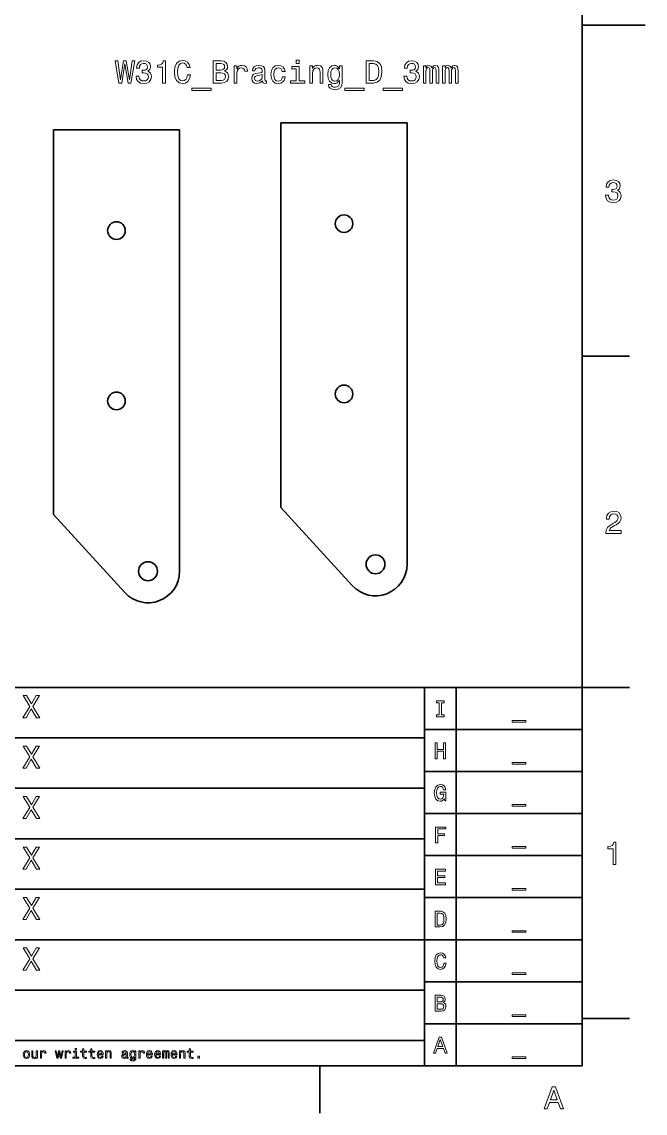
# Model space of a CAD drawing. Extents: x 0 to 400, y 0 to 350.
# Drawn here: x 301.1 to 400, y 2.5 to 175.5 of the extents above; entities that cross this region are included whole.
import ezdxf

# ---------------------------------------------------------------- set-up
doc = ezdxf.new("R2010")
doc.units = 0

msp = doc.modelspace()

# ---------------------------------------------------------------- linework, layer by layer
at = {"color": 7, "lineweight": 35}
for p, q in [((390, 10), (390, 340)), ((390, 175), (400, 175)), ((342.224854, 159.515778), (342.224854, 98.51577)), ((342.224854, 159.515778), (362.224854, 159.515778)), ((362.224854, 89.51577), (362.224854, 159.515778)), ((306.129913, 158.410828), (306.129913, 97.410828)), ((306.129913, 158.410828), (326.129913, 158.410828)), ((326.129913, 88.410828), (326.129913, 158.410828)), ((390, 122.5), (397.5, 122.5)), ((317.43927, 85.037529), (306.129913, 97.410828)), ((353.53421, 86.142471), (342.224854, 98.51577)), ((200, 70), (390, 70)), ((365, 10), (365, 70)), ((370, 10), (370, 70)), ((390, 70), (397.5, 70)), ((390, 70), (390, 10)), ((365, 63.333332), (390, 63.333332)), ((245, 62), (365, 62)), ((365, 56.666668), (390, 56.666668)), ((245, 54), (365, 54)), ((365, 50), (390, 50)), ((245, 46), (365, 46)), ((365, 43.333332), (390, 43.333332)), ((245, 38), (365, 38)), ((365, 36.666668), (390, 36.666668)), ((245, 30), (365, 30)), ((365, 30), (390, 30)), ((365, 23.333334), (390, 23.333334)), ((245, 22), (365, 22)), ((390, 17.5), (397.5, 17.5)), ((365, 16.666666), (390, 16.666666)), ((200, 14), (365, 14)), ((10, 10), (390, 10)), ((200, 10), (390, 10)), ((348.399994, 10), (348.399994, 2.5))]:
    msp.add_line(p, q, dxfattribs=at)
at = {"color": 7, "lineweight": 13}
for points in [[(316.511444, 165.813156), (316.955231, 165.813156), (317.459564, 168.849182), (317.979004, 165.813156), (318.402649, 165.813156), (319.017914, 169.318207), (318.614471, 169.318207), (318.180756, 166.337646), (317.681458, 169.318207), (317.242706, 169.318207), (316.75351, 166.337646), (316.319794, 169.318207), (315.90625, 169.318207)], [(319.229736, 166.912582), (319.229736, 166.877274), (319.310425, 166.393127), (319.547455, 166.030014), (319.920654, 165.798019), (320.414886, 165.712296), (320.939392, 165.798019), (321.332764, 166.019928), (321.58493, 166.372955), (321.67569, 166.826843), (321.635345, 167.12439), (321.524414, 167.36647), (321.342834, 167.55307), (321.100769, 167.68924), (321.428589, 167.961578), (321.544586, 168.395294), (321.468933, 168.788666), (321.252075, 169.086212), (320.899048, 169.272812), (320.414886, 169.338379), (319.960999, 169.257675), (319.613007, 169.035782), (319.386078, 168.682755), (319.310425, 168.21373), (319.310425, 168.178436), (319.759277, 168.178436), (319.799622, 168.50119), (319.930756, 168.733185), (320.142548, 168.87439), (320.440125, 168.924835), (320.702362, 168.884476), (320.894012, 168.77858), (321.01001, 168.607101), (321.055389, 168.375122), (321.01001, 168.127991), (320.888947, 167.961578), (320.677155, 167.860703), (320.389679, 167.830444), (320.192993, 167.835495), (320.192993, 167.437073), (320.440125, 167.447159), (320.757843, 167.401779), (320.994873, 167.280731), (321.136078, 167.084045), (321.186523, 166.826843), (321.131042, 166.534332), (320.984772, 166.317474), (320.752777, 166.181305), (320.44516, 166.135925), (320.127441, 166.186356), (319.895447, 166.337646), (319.749176, 166.579727), (319.693726, 166.912582)], [(323.445862, 165.813156), (323.904816, 165.813156), (323.904816, 169.338379), (323.561859, 169.338379), (323.4711, 169.030731), (323.28952, 168.823959), (323.012146, 168.702927), (322.628876, 168.662582), (322.628876, 168.304504), (323.445862, 168.304504)], [(327.389679, 167.114304), (327.288818, 166.690674), (327.122375, 166.388077), (326.890411, 166.201477), (326.618073, 166.140961), (326.290253, 166.23175), (326.033051, 166.504074), (325.861572, 166.947876), (325.806091, 167.563156), (325.861572, 168.173386), (326.028015, 168.622238), (326.285217, 168.894562), (326.618073, 168.990387), (326.860138, 168.939957), (327.066925, 168.798752), (327.228302, 168.571808), (327.339233, 168.259125), (327.818359, 168.259125), (327.667053, 168.738235), (327.404816, 169.101334), (327.046753, 169.328293), (326.618073, 169.408981), (326.083496, 169.282898), (325.674988, 168.929871), (325.41272, 168.349899), (325.32196, 167.563156), (325.41272, 166.776413), (325.674988, 166.196442), (326.083496, 165.838379), (326.618073, 165.717331), (327.087097, 165.813156), (327.465332, 166.080444), (327.732605, 166.519211), (327.87384, 167.114304)], [(333.275116, 167.704361), (333.628143, 167.996872), (333.718933, 168.193558), (333.749176, 168.435638), (333.683624, 168.813873), (333.486938, 169.086212), (333.16922, 169.25264), (332.725403, 169.313156), (331.479736, 169.313156), (331.479736, 165.813156), (332.796021, 165.813156), (333.265045, 165.883759), (333.613037, 166.09053), (333.829895, 166.41835), (333.905518, 166.862152), (333.860138, 167.159698), (333.739105, 167.406815), (333.542419, 167.588379)], [(332.629578, 167.860703), (331.943726, 167.860703), (331.943726, 168.894562), (332.669922, 168.894562), (332.942261, 168.864304), (333.133911, 168.773529), (333.249908, 168.617188), (333.290253, 168.385208), (333.244873, 168.153214), (333.12384, 167.991837), (332.917053, 167.890961)], [(334.803223, 165.813156), (335.24704, 165.813156), (335.24704, 167.36142), (335.292419, 167.734619), (335.428589, 168.001923), (335.650482, 168.1633), (335.948029, 168.218781), (336.169922, 168.183472), (336.336365, 168.082611), (336.437225, 167.911133), (336.472534, 167.679153), (336.921387, 167.679153), (336.86087, 168.087646), (336.694427, 168.380157), (336.417053, 168.556671), (336.038818, 168.617188), (335.781616, 168.576843), (335.559692, 168.475983), (335.363037, 168.304504), (335.206665, 168.072525), (335.206665, 168.521362), (334.803223, 168.521362)], [(339.281616, 166.166183), (339.281616, 166.151047), (339.306824, 165.979584), (339.382477, 165.858551), (339.700195, 165.762726), (339.947327, 165.80307), (339.947327, 166.146011), (339.8414, 166.130875), (339.700195, 166.196442), (339.674988, 166.398178), (339.674988, 167.800186), (339.614471, 168.158264), (339.437958, 168.410416), (339.13031, 168.561722), (338.696594, 168.617188), (338.272949, 168.556671), (337.960297, 168.385208), (337.763611, 168.117905), (337.698029, 167.764893), (337.698029, 167.734619), (338.096436, 167.734619), (338.131744, 167.946442), (338.242706, 168.097733), (338.424255, 168.188522), (338.681458, 168.223816), (338.928589, 168.198608), (339.105103, 168.122955), (339.210999, 167.991837), (339.246307, 167.810272), (339.226135, 167.598465), (339.145447, 167.492554), (338.943726, 167.442123), (338.56546, 167.401779), (338.131744, 167.310989), (337.824127, 167.149612), (337.642548, 166.897446), (337.587097, 166.524246), (337.637512, 166.191391), (337.793854, 165.944275), (338.046021, 165.787933), (338.394012, 165.732468), (338.863037, 165.838379)], [(342.433624, 167.623672), (342.872375, 167.623672), (342.781616, 168.02713), (342.564758, 168.344864), (342.226868, 168.54155), (341.788086, 168.617188), (341.303955, 168.516327), (340.935791, 168.233902), (340.703796, 167.774979), (340.623108, 167.159698), (340.698761, 166.549469), (340.92569, 166.095581), (341.283783, 165.813156), (341.772949, 165.717331), (342.206696, 165.792984), (342.544586, 166.004791), (342.77655, 166.337646), (342.877441, 166.781448), (342.453796, 166.781448), (342.378143, 166.499039), (342.236938, 166.287216), (342.035217, 166.156097), (341.788086, 166.115753), (341.480469, 166.181305), (341.258545, 166.383041), (341.122375, 166.710846), (341.076996, 167.174835), (341.122375, 167.628723), (341.263611, 167.956528), (341.49054, 168.158264), (341.788086, 168.228867), (342.050354, 168.183472), (342.24704, 168.067474), (342.378143, 167.875839)], [(345.101501, 166.186356), (345.101501, 168.430588), (343.961731, 168.430588), (343.961731, 168.052353), (344.657684, 168.052353), (344.657684, 166.186356), (343.749908, 166.186356), (343.749908, 165.813156), (346.019348, 165.813156), (346.019348, 166.186356)], [(345.116638, 169.434189), (344.647614, 169.434189), (344.647614, 168.929871), (345.116638, 168.929871)], [(346.780884, 165.813156), (347.224701, 165.813156), (347.224701, 167.376556), (347.270081, 167.734619), (347.416321, 167.996872), (347.64328, 168.158264), (347.945862, 168.218781), (348.187958, 168.16835), (348.339233, 168.032181), (348.414886, 167.805237), (348.440125, 167.50264), (348.440125, 165.813156), (348.883911, 165.813156), (348.883911, 167.593414), (348.863739, 167.951477), (348.772949, 168.249039), (348.475403, 168.521362), (348.011444, 168.617188), (347.754242, 168.581894), (347.537384, 168.486069), (347.350769, 168.324677), (347.204529, 168.107819), (347.204529, 168.521362), (346.780884, 168.521362)], [(351.924988, 165.934189), (351.924988, 168.521362), (351.501343, 168.521362), (351.501343, 168.082611), (351.153381, 168.481018), (350.941559, 168.581894), (350.704529, 168.617188), (350.275848, 168.516327), (349.942993, 168.233902), (349.726135, 167.780014), (349.650482, 167.169785), (349.726135, 166.554504), (349.942993, 166.100616), (350.275848, 165.813156), (350.704529, 165.717331), (350.946594, 165.75264), (351.148315, 165.843414), (351.501343, 166.2267), (351.501343, 165.843414), (351.460999, 165.540817), (351.350037, 165.323959), (351.138245, 165.197876), (350.820496, 165.152496), (350.543121, 165.182755), (350.346436, 165.258408), (350.230469, 165.389526), (350.19516, 165.56604), (349.766479, 165.56604), (349.766479, 165.545868), (349.832031, 165.223099), (350.033752, 164.981018), (350.356537, 164.824677), (350.795288, 164.769211), (351.319794, 164.844864), (351.667786, 165.056671), (351.864471, 165.424835)], [(350.109406, 167.169785), (350.154816, 167.618637), (350.290985, 167.951477), (350.502777, 168.148163), (350.785217, 168.218781), (351.082764, 168.148163), (351.304657, 167.951477), (351.440826, 167.618637), (351.491272, 167.169785), (351.440826, 166.710846), (351.304657, 166.383041), (351.082764, 166.181305), (350.785217, 166.115753), (350.502777, 166.181305), (350.290985, 166.383041), (350.154816, 166.715897)], [(356.927856, 169.313156), (355.762878, 169.313156), (355.762878, 165.813156), (356.927856, 165.813156), (357.47757, 165.924103), (357.886078, 166.262009), (358.138245, 166.811722), (358.229004, 167.563156), (358.148315, 168.329727), (358.047455, 168.632324), (357.90625, 168.87439), (357.497742, 169.202209), (357.230469, 169.282898)], [(356.892548, 168.894562), (357.275848, 168.818924), (357.538086, 168.586929), (357.694427, 168.173386), (357.744873, 167.563156), (357.689392, 166.973099), (357.533051, 166.559555), (357.265747, 166.312439), (356.892548, 166.23175), (356.231903, 166.23175), (356.231903, 168.894562)], [(361.73407, 166.912582), (361.73407, 166.877274), (361.814758, 166.393127), (362.051788, 166.030014), (362.424988, 165.798019), (362.91922, 165.712296), (363.443695, 165.798019), (363.837067, 166.019928), (364.089233, 166.372955), (364.180023, 166.826843), (364.139679, 167.12439), (364.028717, 167.36647), (363.847168, 167.55307), (363.605103, 167.68924), (363.932892, 167.961578), (364.048889, 168.395294), (363.973236, 168.788666), (363.756378, 169.086212), (363.403351, 169.272812), (362.91922, 169.338379), (362.465332, 169.257675), (362.11734, 169.035782), (361.890381, 168.682755), (361.814758, 168.21373), (361.814758, 168.178436), (362.26358, 168.178436), (362.303925, 168.50119), (362.435059, 168.733185), (362.646881, 168.87439), (362.944427, 168.924835), (363.206665, 168.884476), (363.398315, 168.77858), (363.514313, 168.607101), (363.559692, 168.375122), (363.514313, 168.127991), (363.39328, 167.961578), (363.181458, 167.860703), (362.893982, 167.830444), (362.697296, 167.835495), (362.697296, 167.437073), (362.944427, 167.447159), (363.262146, 167.401779), (363.499176, 167.280731), (363.640381, 167.084045), (363.690826, 166.826843), (363.635345, 166.534332), (363.489105, 166.317474), (363.257111, 166.181305), (362.949463, 166.135925), (362.631744, 166.186356), (362.39975, 166.337646), (362.25351, 166.579727), (362.198029, 166.912582)], [(364.820496, 165.813156), (365.229004, 165.813156), (365.229004, 167.623672), (365.254211, 167.896011), (365.329865, 168.092697), (365.445862, 168.208694), (365.597168, 168.254074), (365.718201, 168.21373), (365.798889, 168.112869), (365.839233, 167.941391), (365.85437, 167.714447), (365.85437, 165.813156), (366.237671, 165.813156), (366.237671, 167.623672), (366.262878, 167.890961), (366.338531, 168.087646), (366.459564, 168.208694), (366.61084, 168.254074), (366.731903, 168.21373), (366.812592, 168.112869), (366.863007, 167.714447), (366.863007, 165.813156), (367.271515, 165.813156), (367.271515, 167.684189), (367.246307, 168.072525), (367.165619, 168.370071), (367.004211, 168.551636), (366.741974, 168.617188), (366.434326, 168.516327), (366.197296, 168.223816), (366.010712, 168.511276), (365.698029, 168.617188), (365.410553, 168.516327), (365.213867, 168.233902), (365.213867, 168.521362), (364.820496, 168.521362)], [(367.856537, 165.813156), (368.265015, 165.813156), (368.265015, 167.623672), (368.290253, 167.896011), (368.365906, 168.092697), (368.481873, 168.208694), (368.633179, 168.254074), (368.754211, 168.21373), (368.8349, 168.112869), (368.875275, 167.941391), (368.890381, 167.714447), (368.890381, 165.813156), (369.273682, 165.813156), (369.273682, 167.623672), (369.298889, 167.890961), (369.374542, 168.087646), (369.495575, 168.208694), (369.646881, 168.254074), (369.767914, 168.21373), (369.848602, 168.112869), (369.899048, 167.714447), (369.899048, 165.813156), (370.307526, 165.813156), (370.307526, 167.684189), (370.282318, 168.072525), (370.20163, 168.370071), (370.040253, 168.551636), (369.778015, 168.617188), (369.470367, 168.516327), (369.233337, 168.223816), (369.046722, 168.511276), (368.734039, 168.617188), (368.446594, 168.516327), (368.249908, 168.233902), (368.249908, 168.521362), (367.856537, 168.521362)], [(332.74054, 166.23175), (331.943726, 166.23175), (331.943726, 167.437073), (332.69516, 167.437073), (333.012878, 167.401779), (333.239807, 167.295868), (333.375977, 167.114304), (333.421387, 166.852066), (333.375977, 166.574677), (333.249908, 166.383041), (333.038086, 166.267044)], [(339.231171, 166.761276), (339.170654, 166.499039), (339.009277, 166.297302), (338.767212, 166.166183), (338.469666, 166.120789), (338.278015, 166.146011), (338.141846, 166.2267), (338.056091, 166.367905), (338.030884, 166.56459), (338.051056, 166.741104), (338.131744, 166.867188), (338.454529, 167.008408), (338.863037, 167.068924), (339.231171, 167.189957)], [(328.090698, 164.975983), (328.090698, 164.622955), (331.126709, 164.622955), (331.126709, 164.975983)], [(352.378876, 164.975983), (352.378876, 164.622955), (355.414886, 164.622955), (355.414886, 164.975983)], [(358.450928, 164.975983), (358.450928, 164.622955), (361.486938, 164.622955), (361.486938, 164.975983)], [(393.729126, 148.01622), (393.729126, 147.980911), (393.809814, 147.496765), (394.046844, 147.133652), (394.420044, 146.901657), (394.914276, 146.815933), (395.438782, 146.901657), (395.832153, 147.123566), (396.08429, 147.476593), (396.175079, 147.930481), (396.134735, 148.228027), (396.023773, 148.470108), (395.842224, 148.656708), (395.600159, 148.792877), (395.927948, 149.065216), (396.043945, 149.498932), (395.968292, 149.892303), (395.751434, 150.18985), (395.398407, 150.37645), (394.914276, 150.442017), (394.460388, 150.361313), (394.112396, 150.13942), (393.885468, 149.786392), (393.809814, 149.317368), (393.809814, 149.282074), (394.258636, 149.282074), (394.299011, 149.604828), (394.430115, 149.836823), (394.641937, 149.978027), (394.939484, 150.028473), (395.201721, 149.988113), (395.393372, 149.882217), (395.509369, 149.710739), (395.554749, 149.47876), (395.509369, 149.231628), (395.388336, 149.065216), (395.176514, 148.96434), (394.889069, 148.934082), (394.692383, 148.939133), (394.692383, 148.54071), (394.939484, 148.550797), (395.257202, 148.505417), (395.494232, 148.384369), (395.635468, 148.187683), (395.685883, 147.930481), (395.630402, 147.63797), (395.484161, 147.421112), (395.252167, 147.284943), (394.944519, 147.239563), (394.626801, 147.289993), (394.394806, 147.441284), (394.248566, 147.683365), (394.193085, 148.01622)], [(393.76947, 94.416786), (396.175079, 94.416786), (396.175079, 94.850502), (394.273773, 94.850502), (394.3797, 95.087532), (394.561249, 95.284218), (395.121033, 95.642288), (395.418579, 95.793587), (395.751434, 96.010445), (395.988464, 96.262604), (396.124634, 96.560158), (396.175079, 96.898056), (396.089355, 97.321686), (395.852325, 97.654541), (395.489197, 97.866356), (395.020172, 97.942001), (394.536041, 97.85627), (394.167877, 97.619232), (393.930847, 97.240997), (393.850159, 96.741714), (393.850159, 96.671112), (394.309082, 96.671112), (394.309082, 96.711456), (394.354462, 97.054398), (394.490631, 97.306557), (394.707489, 97.467941), (394.994965, 97.523415), (395.287476, 97.472984), (395.504333, 97.346901), (395.645538, 97.150215), (395.695984, 96.903099), (395.660675, 96.671112), (395.56485, 96.474426), (395.403473, 96.302956), (395.181549, 96.151657), (394.884003, 95.990273), (394.389771, 95.677589), (394.041779, 95.344742), (393.835022, 94.941284), (393.76947, 94.431915)], [(301.289612, 65.190201), (301.819153, 65.190201), (302.621033, 66.607346), (303.438049, 65.190201), (303.972626, 65.190201), (302.878235, 66.990631), (303.917145, 68.695244), (303.407776, 68.695244), (302.636169, 67.399132), (301.879669, 68.695244), (301.350159, 68.695244), (302.384003, 66.985588)], [(367.33429, 65.659821), (366.873199, 65.659821), (366.873199, 65.357224), (368.126801, 65.357224), (368.126801, 65.659821), (367.66571, 65.659821), (367.66571, 67.554626), (368.126801, 67.554626), (368.126801, 67.857224), (366.873199, 67.857224), (366.873199, 67.554626), (367.33429, 67.554626)], [(378.91571, 64.759239), (378.91571, 64.50708), (381.08429, 64.50708), (381.08429, 64.759239)], [(301.289612, 57.190201), (301.819153, 57.190201), (302.621033, 58.607349), (303.438049, 57.190201), (303.972626, 57.190201), (302.878235, 58.990635), (303.917145, 60.695244), (303.407776, 60.695244), (302.636169, 59.399136), (301.879669, 60.695244), (301.350159, 60.695244), (302.384003, 58.985588)], [(366.664276, 58.690563), (366.999298, 58.690563), (366.999298, 59.864914), (368.000732, 59.864914), (368.000732, 58.690563), (368.332123, 58.690563), (368.332123, 61.190563), (368.000732, 61.190563), (368.000732, 60.171112), (366.999298, 60.171112), (366.999298, 61.190563), (366.664276, 61.190563)], [(378.91571, 58.092579), (378.91571, 57.84042), (381.08429, 57.84042), (381.08429, 58.092579)], [(368.159241, 52.35891), (368.220459, 52.023895), (368.400574, 52.023895), (368.400574, 53.37476), (367.489197, 53.37476), (367.489197, 53.068565), (368.051147, 53.068565), (368.051147, 53.046951), (368.007935, 52.715538), (367.89267, 52.470581), (367.716156, 52.315681), (367.496399, 52.265251), (367.251434, 52.33009), (367.060516, 52.524616), (366.938049, 52.845222), (366.894806, 53.284702), (366.934448, 53.720581), (367.056915, 54.041187), (367.251434, 54.23571), (367.514404, 54.304153), (367.694519, 54.268131), (367.842224, 54.167267), (367.950287, 53.997959), (368.011536, 53.771015), (368.368164, 53.771015), (368.274506, 54.116837), (368.097992, 54.376202), (367.849426, 54.534702), (367.536041, 54.592339), (367.125366, 54.502281), (366.815552, 54.239311), (366.617432, 53.825047), (366.548981, 53.273895), (366.617432, 52.719139), (366.815552, 52.304874), (367.107361, 52.041908), (367.474792, 51.955452), (367.680115, 51.984268), (367.863831, 52.056316), (368.022339, 52.182396)], [(301.289612, 49.190201), (301.819153, 49.190201), (302.621033, 50.607349), (303.438049, 49.190201), (303.972626, 49.190201), (302.878235, 50.990635), (303.917145, 52.695244), (303.407776, 52.695244), (302.636169, 51.399136), (301.879669, 52.695244), (301.350159, 52.695244), (302.384003, 50.985588)], [(378.91571, 51.425911), (378.91571, 51.173752), (381.08429, 51.173752), (381.08429, 51.425911)], [(366.761536, 45.357231), (367.096558, 45.357231), (367.096558, 46.506367), (368.148407, 46.506367), (368.148407, 46.805359), (367.096558, 46.805359), (367.096558, 47.554638), (368.389771, 47.554638), (368.389771, 47.857231), (366.761536, 47.857231)], [(394.909241, 41.916786), (395.368164, 41.916786), (395.368164, 45.442001), (395.025208, 45.442001), (394.934448, 45.134365), (394.752899, 44.927593), (394.475525, 44.806557), (394.092224, 44.766209), (394.092224, 44.408142), (394.909241, 44.408142)], [(301.289612, 41.190201), (301.819153, 41.190201), (302.621033, 42.607349), (303.438049, 41.190201), (303.972626, 41.190201), (302.878235, 42.990635), (303.917145, 44.695244), (303.407776, 44.695244), (302.636169, 43.399136), (301.879669, 44.695244), (301.350159, 44.695244), (302.384003, 42.985588)], [(378.91571, 44.759247), (378.91571, 44.507088), (381.08429, 44.507088), (381.08429, 44.759247)], [(366.74353, 38.690563), (368.328522, 38.690563), (368.328522, 38.993156), (367.074921, 38.993156), (367.074921, 39.839699), (368.19165, 39.839699), (368.19165, 40.138691), (367.074921, 40.138691), (367.074921, 40.88797), (368.299713, 40.88797), (368.299713, 41.190563), (366.74353, 41.190563)], [(378.91571, 38.092579), (378.91571, 37.84042), (381.08429, 37.84042), (381.08429, 38.092579)], [(301.289612, 33.190201), (301.819153, 33.190201), (302.621033, 34.607349), (303.438049, 33.190201), (303.972626, 33.190201), (302.878235, 34.990635), (303.917145, 36.695244), (303.407776, 36.695244), (302.636169, 35.399136), (301.879669, 36.695244), (301.350159, 36.695244), (302.384003, 34.985588)], [(367.496399, 34.523895), (366.664276, 34.523895), (366.664276, 32.023895), (367.496399, 32.023895), (367.889038, 32.103146), (368.180847, 32.344501), (368.360962, 32.737152), (368.425812, 33.273895), (368.368164, 33.821445), (368.296112, 34.037582), (368.195251, 34.210495), (367.903473, 34.444645), (367.712555, 34.502281)], [(367.471191, 34.224903), (367.744965, 34.170868), (367.932281, 34.005165), (368.043945, 33.709774), (368.079987, 33.273895), (368.040344, 32.852425), (367.92868, 32.557037), (367.737762, 32.380524), (367.471191, 32.322887), (366.999298, 32.322887), (366.999298, 34.224903)], [(378.91571, 31.425913), (378.91571, 31.173752), (381.08429, 31.173752), (381.08429, 31.425913)], [(301.289612, 25.190201), (301.819153, 25.190201), (302.621033, 26.607347), (303.438049, 25.190201), (303.972626, 25.190201), (302.878235, 26.990633), (303.917145, 28.695244), (303.407776, 28.695244), (302.636169, 27.399136), (301.879669, 28.695244), (301.350159, 28.695244), (302.384003, 26.98559)], [(368.083588, 26.286623), (368.011536, 25.984028), (367.89267, 25.767891), (367.726959, 25.634605), (367.53244, 25.591377), (367.298279, 25.656219), (367.114563, 25.850742), (366.992065, 26.167746), (366.952454, 26.607227), (366.992065, 27.043106), (367.110962, 27.363712), (367.294678, 27.558235), (367.53244, 27.62668), (367.705322, 27.590656), (367.853027, 27.489792), (367.968292, 27.327688), (368.047546, 27.104345), (368.389771, 27.104345), (368.281708, 27.446564), (368.094391, 27.705931), (367.838623, 27.868034), (367.53244, 27.925671), (367.150574, 27.835613), (366.858795, 27.583452), (366.671478, 27.169188), (366.606628, 26.607227), (366.671478, 26.045267), (366.858795, 25.631002), (367.150574, 25.375238), (367.53244, 25.288784), (367.867432, 25.357227), (368.137604, 25.548149), (368.328522, 25.861549), (368.429413, 26.286623)], [(378.91571, 24.759245), (378.91571, 24.507084), (381.08429, 24.507084), (381.08429, 24.759245)], [(367.950287, 20.041426), (368.202454, 20.250359), (368.267303, 20.39085), (368.28891, 20.563761), (368.242065, 20.833933), (368.101593, 21.028458), (367.874634, 21.147333), (367.557648, 21.190561), (366.667877, 21.190561), (366.667877, 18.690561), (367.608063, 18.690561), (367.943085, 18.740993), (368.19165, 18.888687), (368.346558, 19.122837), (368.400574, 19.43984), (368.368164, 19.652376), (368.281708, 19.82889), (368.141205, 19.958572)], [(367.489197, 20.153097), (366.999298, 20.153097), (366.999298, 20.891569), (367.518005, 20.891569), (367.712555, 20.869957), (367.849426, 20.805115), (367.932281, 20.693443), (367.96109, 20.527737), (367.92868, 20.36203), (367.842224, 20.246758), (367.694519, 20.174711)], [(367.568451, 18.989553), (366.999298, 18.989553), (366.999298, 19.850504), (367.536041, 19.850504), (367.76297, 19.825287), (367.925079, 19.74964), (368.022339, 19.619957), (368.054749, 19.432636), (368.022339, 19.234509), (367.932281, 19.097622), (367.780975, 19.014769)], [(378.91571, 18.092579), (378.91571, 17.840418), (381.08429, 17.840418), (381.08429, 18.092579)], [(366.404907, 12.023895), (366.736328, 12.023895), (366.999298, 12.758765), (367.997131, 12.758765), (368.260101, 12.023895), (368.598694, 12.023895), (367.683716, 14.527497), (367.316284, 14.527497)], [(367.114563, 13.064961), (367.5, 14.167267), (367.885437, 13.064961)], [(301.335754, 11.793588), (301.370361, 11.5299), (301.469788, 11.335375), (301.627563, 11.214337), (301.839355, 11.173271), (302.049011, 11.214337), (302.206818, 11.333214), (302.306213, 11.527738), (302.342987, 11.793588), (302.306213, 12.057277), (302.206818, 12.253963), (302.049011, 12.372839), (301.839355, 12.416066), (301.627563, 12.372839), (301.469788, 12.251801), (301.370361, 12.057277)], [(301.530304, 11.79575), (301.549744, 11.990274), (301.61026, 12.130764), (301.70752, 12.217219), (301.839355, 12.247478), (301.969055, 12.217219), (302.066315, 12.132925), (302.126831, 11.990274), (302.148438, 11.79575), (302.126831, 11.599064), (302.066315, 11.456412), (301.969055, 11.369957), (301.839355, 11.341859), (301.70752, 11.369957), (301.61026, 11.456412), (301.549744, 11.599064)], [(303.587952, 12.375), (303.397736, 12.375), (303.397736, 11.704971), (303.376129, 11.549352), (303.313446, 11.43696), (303.216187, 11.367796), (303.088654, 11.346182), (302.987061, 11.363473), (302.922241, 11.415346), (302.885498, 11.503963), (302.876831, 11.629323), (302.876831, 12.375), (302.686646, 12.375), (302.686646, 11.612032), (302.693115, 11.458573), (302.734192, 11.331052), (302.859558, 11.214337), (303.060547, 11.173271), (303.16864, 11.188401), (303.261566, 11.227305), (303.341553, 11.294309), (303.406372, 11.391571), (303.406372, 11.214337), (303.587952, 11.214337)], [(304.065613, 11.214337), (304.255798, 11.214337), (304.255798, 11.877882), (304.275269, 12.037825), (304.333618, 12.152378), (304.428711, 12.221542), (304.556244, 12.245317), (304.651337, 12.230187), (304.722656, 12.18696), (304.7659, 12.113473), (304.781006, 12.01405), (304.973389, 12.01405), (304.947449, 12.189121), (304.876129, 12.314482), (304.757263, 12.39013), (304.595154, 12.416066), (304.484924, 12.398775), (304.389801, 12.355548), (304.305511, 12.282061), (304.238525, 12.182637), (304.238525, 12.375), (304.065613, 12.375)], [(306.871094, 11.214337), (307.044006, 12.199928), (307.216919, 11.214337), (307.398468, 11.214337), (307.683777, 12.375), (307.500061, 12.375), (307.307678, 11.389409), (307.136932, 12.375), (306.948883, 12.375), (306.778137, 11.389409), (306.585785, 12.375), (306.404236, 12.375), (306.689514, 11.214337)], [(307.969055, 11.214337), (308.159271, 11.214337), (308.159271, 11.877882), (308.178711, 12.037825), (308.237091, 12.152378), (308.332184, 12.221542), (308.459717, 12.245317), (308.55481, 12.230187), (308.626129, 12.18696), (308.669373, 12.113473), (308.684479, 12.01405), (308.876831, 12.01405), (308.850922, 12.189121), (308.779602, 12.314482), (308.660706, 12.39013), (308.498596, 12.416066), (308.388367, 12.398775), (308.293274, 12.355548), (308.208984, 12.282061), (308.141968, 12.182637), (308.141968, 12.375), (307.969055, 12.375)], [(309.780304, 11.37428), (309.780304, 12.336096), (309.29184, 12.336096), (309.29184, 12.173991), (309.590118, 12.173991), (309.590118, 11.37428), (309.20105, 11.37428), (309.20105, 11.214337), (310.173676, 11.214337), (310.173676, 11.37428)], [(309.786804, 12.766211), (309.585785, 12.766211), (309.585785, 12.550073), (309.786804, 12.550073)], [(310.755096, 12.173991), (310.755096, 11.59258), (310.768066, 11.404539), (310.828583, 11.274856), (310.949615, 11.199207), (311.154968, 11.173271), (311.37973, 11.184078), (311.37973, 11.348343), (311.215454, 11.335375), (311.066345, 11.352666), (310.986359, 11.4067), (310.951782, 11.497478), (310.945312, 11.625), (310.945312, 12.173991), (311.37973, 12.173991), (311.37973, 12.336096), (310.945312, 12.336096), (310.945312, 12.675432), (310.755096, 12.675432), (310.755096, 12.336096), (310.426575, 12.336096), (310.426575, 12.173991)], [(312.056244, 12.173991), (312.056244, 11.59258), (312.069214, 11.404539), (312.12973, 11.274856), (312.250793, 11.199207), (312.456116, 11.173271), (312.680908, 11.184078), (312.680908, 11.348343), (312.516632, 11.335375), (312.367493, 11.352666), (312.287537, 11.4067), (312.25293, 11.497478), (312.24646, 11.625), (312.24646, 12.173991), (312.680908, 12.173991), (312.680908, 12.336096), (312.24646, 12.336096), (312.24646, 12.675432), (312.056244, 12.675432), (312.056244, 12.336096), (311.727722, 12.336096), (311.727722, 12.173991)], [(313.268799, 11.739553), (314.029602, 11.739553), (314.031769, 11.82817), (313.997192, 12.076729), (313.902069, 12.262609), (313.750793, 12.375), (313.549774, 12.416066), (313.353088, 12.372839), (313.201782, 12.251801), (313.104523, 12.055116), (313.069946, 11.79575), (313.102356, 11.5299), (313.199615, 11.335375), (313.348755, 11.214337), (313.543274, 11.173271), (313.711884, 11.201369), (313.85022, 11.274856), (313.951782, 11.391571), (314.010132, 11.547191), (313.822113, 11.547191), (313.783203, 11.460735), (313.72699, 11.395893), (313.567078, 11.34402), (313.443848, 11.367796), (313.350922, 11.443444), (313.290405, 11.566643), (313.268799, 11.733069)], [(313.268799, 11.899496), (313.292572, 12.048632), (313.350922, 12.158862), (313.439545, 12.225864), (313.556244, 12.24964), (313.670807, 12.225864), (313.75943, 12.158862), (313.813477, 12.048632), (313.832916, 11.899496)], [(314.403503, 11.214337), (314.593719, 11.214337), (314.593719, 11.884366), (314.613159, 12.037825), (314.675842, 12.150216), (314.773132, 12.21938), (314.902802, 12.245317), (315.006531, 12.223703), (315.071381, 12.165346), (315.103821, 12.068084), (315.114624, 11.938401), (315.114624, 11.214337), (315.30481, 11.214337), (315.30481, 11.977305), (315.296173, 12.130764), (315.257263, 12.258286), (315.129761, 12.375), (314.930908, 12.416066), (314.820679, 12.400937), (314.727722, 12.359871), (314.647766, 12.290707), (314.585083, 12.197767), (314.585083, 12.375), (314.403503, 12.375)], [(317.695312, 11.365634), (317.695312, 11.35915), (317.706116, 11.285663), (317.738525, 11.233789), (317.874695, 11.192723), (317.980621, 11.210014), (317.980621, 11.356989), (317.935242, 11.350505), (317.874695, 11.378602), (317.863892, 11.465057), (317.863892, 12.065923), (317.837952, 12.21938), (317.762329, 12.32745), (317.630463, 12.392291), (317.44458, 12.416066), (317.263031, 12.39013), (317.129028, 12.316643), (317.044739, 12.202089), (317.016632, 12.050793), (317.016632, 12.037825), (317.187378, 12.037825), (317.202515, 12.128603), (317.250061, 12.193444), (317.327881, 12.232349), (317.43811, 12.247478), (317.544006, 12.236671), (317.619659, 12.204251), (317.665039, 12.148055), (317.680176, 12.070245), (317.671539, 11.979467), (317.636963, 11.934078), (317.550507, 11.912464), (317.388397, 11.895173), (317.202515, 11.856268), (317.070679, 11.787104), (316.992859, 11.679035), (316.969086, 11.519093), (316.990692, 11.376441), (317.057709, 11.270534), (317.165771, 11.20353), (317.314911, 11.179755), (317.51593, 11.225144)], [(319.210449, 11.266211), (319.210449, 12.375), (319.02887, 12.375), (319.02887, 12.18696), (318.879761, 12.357709), (318.788971, 12.400937), (318.687378, 12.416066), (318.503662, 12.372839), (318.361023, 12.251801), (318.268066, 12.057277), (318.235657, 11.79575), (318.268066, 11.532061), (318.361023, 11.337536), (318.503662, 11.214337), (318.687378, 11.173271), (318.791138, 11.188401), (318.877594, 11.227305), (319.02887, 11.391571), (319.02887, 11.227305), (319.011597, 11.097623), (318.96405, 11.004683), (318.87326, 10.950648), (318.737091, 10.931196), (318.618225, 10.944164), (318.533936, 10.976585), (318.484222, 11.032782), (318.469086, 11.10843), (318.28537, 11.10843), (318.28537, 11.099784), (318.313477, 10.961455), (318.399933, 10.857709), (318.538269, 10.790707), (318.726288, 10.766931), (318.95108, 10.799352), (319.10022, 10.89013), (319.184509, 11.047911)], [(318.432343, 11.79575), (318.451782, 11.988112), (318.510162, 12.130764), (318.600922, 12.215057), (318.721985, 12.245317), (318.849487, 12.215057), (318.94458, 12.130764), (319.00293, 11.988112), (319.024567, 11.79575), (319.00293, 11.599064), (318.94458, 11.458573), (318.849487, 11.372118), (318.721985, 11.34402), (318.600922, 11.372118), (318.510162, 11.458573), (318.451782, 11.601225)], [(319.679474, 11.214337), (319.869659, 11.214337), (319.869659, 11.877882), (319.889099, 12.037825), (319.947479, 12.152378), (320.042572, 12.221542), (320.170105, 12.245317), (320.265198, 12.230187), (320.336517, 12.18696), (320.379761, 12.113473), (320.394897, 12.01405), (320.58725, 12.01405), (320.56131, 12.189121), (320.48999, 12.314482), (320.371094, 12.39013), (320.208984, 12.416066), (320.098755, 12.398775), (320.003662, 12.355548), (319.919373, 12.282061), (319.852356, 12.182637), (319.852356, 12.375), (319.679474, 12.375)], [(321.075714, 11.739553), (321.836517, 11.739553), (321.838684, 11.82817), (321.804108, 12.076729), (321.709015, 12.262609), (321.557709, 12.375), (321.356689, 12.416066), (321.160004, 12.372839), (321.008728, 12.251801), (320.911438, 12.055116), (320.876862, 11.79575), (320.909302, 11.5299), (321.006561, 11.335375), (321.155701, 11.214337), (321.35022, 11.173271), (321.518799, 11.201369), (321.657135, 11.274856), (321.758728, 11.391571), (321.817078, 11.547191), (321.629028, 11.547191), (321.590118, 11.460735), (321.533936, 11.395893), (321.373993, 11.34402), (321.250793, 11.367796), (321.157837, 11.443444), (321.097351, 11.566643), (321.075714, 11.733069)], [(321.075714, 11.899496), (321.099487, 12.048632), (321.157837, 12.158862), (321.24646, 12.225864), (321.36319, 12.24964), (321.477722, 12.225864), (321.566345, 12.158862), (321.620392, 12.048632), (321.639832, 11.899496)], [(322.376892, 11.739553), (323.137695, 11.739553), (323.139832, 11.82817), (323.105255, 12.076729), (323.010162, 12.262609), (322.858856, 12.375), (322.657837, 12.416066), (322.461182, 12.372839), (322.309875, 12.251801), (322.212616, 12.055116), (322.17804, 11.79575), (322.210449, 11.5299), (322.307709, 11.335375), (322.456848, 11.214337), (322.651367, 11.173271), (322.819946, 11.201369), (322.958282, 11.274856), (323.059875, 11.391571), (323.118225, 11.547191), (322.930176, 11.547191), (322.891296, 11.460735), (322.835083, 11.395893), (322.67514, 11.34402), (322.551941, 11.367796), (322.459015, 11.443444), (322.398499, 11.566643), (322.376892, 11.733069)], [(322.376892, 11.899496), (322.400635, 12.048632), (322.459015, 12.158862), (322.547607, 12.225864), (322.664337, 12.24964), (322.7789, 12.225864), (322.867493, 12.158862), (322.921539, 12.048632), (322.940979, 11.899496)], [(323.435974, 11.214337), (323.611023, 11.214337), (323.611023, 11.990274), (323.621826, 12.106989), (323.654236, 12.191282), (323.703979, 12.240994), (323.768799, 12.260447), (323.820679, 12.243155), (323.855255, 12.199928), (323.872559, 12.126441), (323.879028, 12.029179), (323.879028, 11.214337), (324.043304, 11.214337), (324.043304, 11.990274), (324.054108, 12.104827), (324.086548, 12.189121), (324.138397, 12.240994), (324.203247, 12.260447), (324.255127, 12.243155), (324.289703, 12.199928), (324.31131, 12.029179), (324.31131, 11.214337), (324.486389, 11.214337), (324.486389, 12.016211), (324.475586, 12.182637), (324.44101, 12.310159), (324.371826, 12.387968), (324.25946, 12.416066), (324.127594, 12.372839), (324.026001, 12.247478), (323.946045, 12.370678), (323.812042, 12.416066), (323.688843, 12.372839), (323.604553, 12.251801), (323.604553, 12.375), (323.435974, 12.375)], [(324.979187, 11.739553), (325.73999, 11.739553), (325.742157, 11.82817), (325.707581, 12.076729), (325.612488, 12.262609), (325.461182, 12.375), (325.260162, 12.416066), (325.063477, 12.372839), (324.91217, 12.251801), (324.814911, 12.055116), (324.780334, 11.79575), (324.812744, 11.5299), (324.910034, 11.335375), (325.059143, 11.214337), (325.253662, 11.173271), (325.422272, 11.201369), (325.560608, 11.274856), (325.66217, 11.391571), (325.720551, 11.547191), (325.532501, 11.547191), (325.493591, 11.460735), (325.437408, 11.395893), (325.277466, 11.34402), (325.154266, 11.367796), (325.06131, 11.443444), (325.000793, 11.566643), (324.979187, 11.733069)], [(324.979187, 11.899496), (325.00296, 12.048632), (325.06131, 12.158862), (325.149933, 12.225864), (325.266663, 12.24964), (325.381195, 12.225864), (325.469818, 12.158862), (325.523865, 12.048632), (325.543304, 11.899496)], [(326.113922, 11.214337), (326.304108, 11.214337), (326.304108, 11.884366), (326.323578, 12.037825), (326.38623, 12.150216), (326.483521, 12.21938), (326.61319, 12.245317), (326.716949, 12.223703), (326.781799, 12.165346), (326.814209, 12.068084), (326.825012, 11.938401), (326.825012, 11.214337), (327.015198, 11.214337), (327.015198, 11.977305), (327.006561, 12.130764), (326.967651, 12.258286), (326.840149, 12.375), (326.641296, 12.416066), (326.531067, 12.400937), (326.43811, 12.359871), (326.358154, 12.290707), (326.295471, 12.197767), (326.295471, 12.375), (326.113922, 12.375)], [(327.670105, 12.173991), (327.670105, 11.59258), (327.683075, 11.404539), (327.743591, 11.274856), (327.864624, 11.199207), (328.069977, 11.173271), (328.294739, 11.184078), (328.294739, 11.348343), (328.130493, 11.335375), (327.981354, 11.352666), (327.901367, 11.4067), (327.866791, 11.497478), (327.860321, 11.625), (327.860321, 12.173991), (328.294739, 12.173991), (328.294739, 12.336096), (327.860321, 12.336096), (327.860321, 12.675432), (327.670105, 12.675432), (327.670105, 12.336096), (327.341583, 12.336096), (327.341583, 12.173991)], [(317.673706, 11.620677), (317.647766, 11.508286), (317.578613, 11.42183), (317.474854, 11.365634), (317.347321, 11.346182), (317.265198, 11.356989), (317.206848, 11.391571), (317.170105, 11.452089), (317.159302, 11.536384), (317.167938, 11.612032), (317.202515, 11.666066), (317.340851, 11.726585), (317.51593, 11.752522), (317.673706, 11.804395)], [(329.014496, 11.214337), (329.312744, 11.214337), (329.312744, 11.536384), (329.014496, 11.536384)], [(378.91571, 11.425913), (378.91571, 11.173751), (381.08429, 11.173751), (381.08429, 11.425913)], [(383.966858, 3.166787), (384.430847, 3.166787), (384.799011, 4.195605), (386.195984, 4.195605), (386.564117, 3.166787), (387.038177, 3.166787), (385.757202, 6.67183), (385.242798, 6.67183)], [(384.960388, 4.624279), (385.5, 6.167507), (386.039642, 4.624279)]]:
    msp.add_lwpolyline(points, close=True, dxfattribs=at)
at = {"color": 7, "lineweight": 35}
for centre, radius in [((316.129913, 142.410828), 1.4), ((352.224854, 143.515778), 1.4), ((352.224854, 116.51577), 1.4), ((316.129913, 115.410828), 1.4), ((357.224854, 89.51577), 1.5), ((321.129913, 88.410828), 1.5)]:
    msp.add_circle(centre, radius, dxfattribs=at)
for centre in [(321.129913, 88.410828), (357.224854, 89.51577)]:
    msp.add_arc(centre, 5, 222.427723, 360, dxfattribs=at)

doc.saveas('drawing.dxf')
